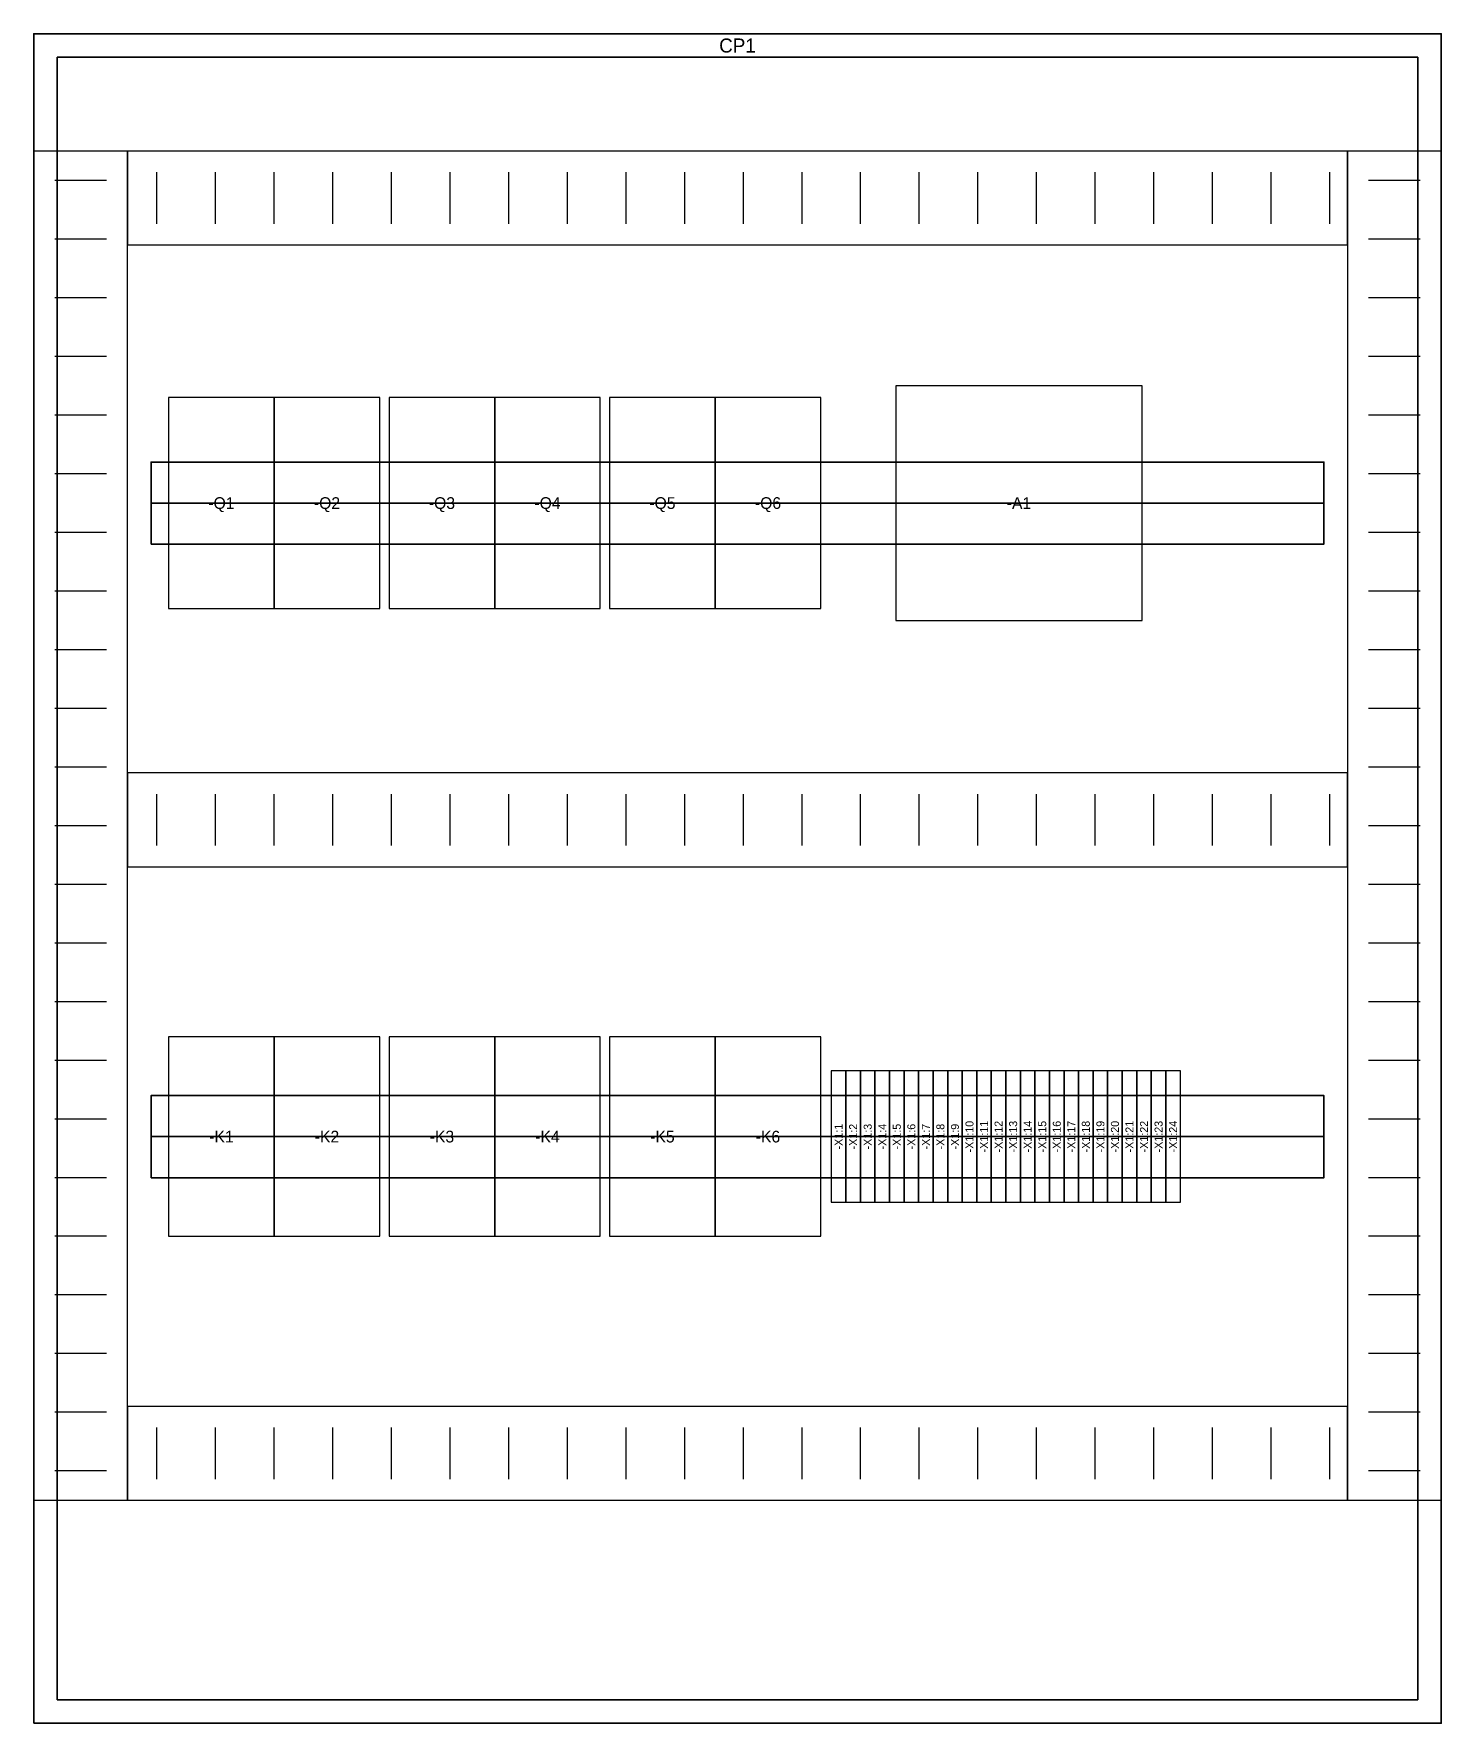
# Model space of a CAD drawing. Header units: millimetres. Extents: x 20000 to 21179, y 0 to 720.
# Drawn here: x 20000 to 20600, y 0 to 720 of the extents above; entities that cross this region are included whole.
import ezdxf
from ezdxf.enums import TextEntityAlignment as Align

# ---------------------------------------------------------------- set-up
doc = ezdxf.new("R2010")
doc.units = ezdxf.units.MM
for name, color, linetype, lineweight in [('HN-DUCT', 2, 'Continuous', 25), ('HN-MODULE', 3, 'Continuous', 25), ('HN-PANEL', 8, 'Continuous', 35), ('HN-RAIL', 4, 'Continuous', 35)]:
    doc.layers.add(name, color=color, linetype=linetype, lineweight=lineweight)

# ---------------------------------------------------------------- blocks, each defined once
blk = doc.blocks.new('*U1DD25279D9C221A7')
at = {"color": 0, "flags": 128}
for points in [[(0, 0), (600, 0), (600, 720), (0, 720)], [(10, 10), (590, 10), (590, 710), (10, 710)]]:
    blk.add_lwpolyline(points, close=True, dxfattribs=at)
at = {"color": 0}
blk.add_text('CP1', height=6, dxfattribs=at).set_placement((300, 715), align=Align.MIDDLE_CENTER)
blk = doc.blocks.new('*U8D5D2F3782C10195')
at = {"color": 0}
blk.add_line((0, 0), (500, 0), dxfattribs=at)
at = {"color": 0, "flags": 128}
blk.add_lwpolyline([(0, -17.5), (500, -17.5), (500, 17.5), (0, 17.5)], close=True, dxfattribs=at)
blk = doc.blocks.new('*U194178FD8A94EE32')
at = {"color": 0}
for p, q in [((12.5, -11), (12.5, 11)), ((37.5, -11), (37.5, 11)), ((62.5, -11), (62.5, 11)), ((87.5, -11), (87.5, 11)), ((112.5, -11), (112.5, 11)), ((137.5, -11), (137.5, 11)), ((162.5, -11), (162.5, 11)), ((187.5, -11), (187.5, 11)), ((212.5, -11), (212.5, 11)), ((237.5, -11), (237.5, 11)), ((262.5, -11), (262.5, 11)), ((287.5, -11), (287.5, 11)), ((312.5, -11), (312.5, 11)), ((337.5, -11), (337.5, 11)), ((362.5, -11), (362.5, 11)), ((387.5, -11), (387.5, 11)), ((412.5, -11), (412.5, 11)), ((437.5, -11), (437.5, 11)), ((462.5, -11), (462.5, 11)), ((487.5, -11), (487.5, 11)), ((512.5, -11), (512.5, 11))]:
    blk.add_line(p, q, dxfattribs=at)
at = {"color": 0, "flags": 128}
blk.add_lwpolyline([(0, -20), (520, -20), (520, 20), (0, 20)], close=True, dxfattribs=at)
blk = doc.blocks.new('*UB61E817BD184E4AF')
at = {"color": 0}
for p, q in [((12.5, -11), (12.5, 11)), ((37.5, -11), (37.5, 11)), ((62.5, -11), (62.5, 11)), ((87.5, -11), (87.5, 11)), ((112.5, -11), (112.5, 11)), ((137.5, -11), (137.5, 11)), ((162.5, -11), (162.5, 11)), ((187.5, -11), (187.5, 11)), ((212.5, -11), (212.5, 11)), ((237.5, -11), (237.5, 11)), ((262.5, -11), (262.5, 11)), ((287.5, -11), (287.5, 11)), ((312.5, -11), (312.5, 11)), ((337.5, -11), (337.5, 11)), ((362.5, -11), (362.5, 11)), ((387.5, -11), (387.5, 11)), ((412.5, -11), (412.5, 11)), ((437.5, -11), (437.5, 11)), ((462.5, -11), (462.5, 11)), ((487.5, -11), (487.5, 11)), ((512.5, -11), (512.5, 11)), ((537.5, -11), (537.5, 11)), ((562.5, -11), (562.5, 11))]:
    blk.add_line(p, q, dxfattribs=at)
at = {"color": 0, "flags": 128}
blk.add_lwpolyline([(0, -20), (575, -20), (575, 20), (0, 20)], close=True, dxfattribs=at)
blk = doc.blocks.new('*U813967166006F5AC')
at = {"color": 0, "flags": 128}
blk.add_lwpolyline([(-22.5, -45), (22.5, -45), (22.5, 45), (-22.5, 45)], close=True, dxfattribs=at)
at = {"color": 0}
blk.add_text('-Q1', height=5, dxfattribs=at).set_placement((0, 0), align=Align.MIDDLE_CENTER)
blk = doc.blocks.new('*U61D5B689B6091A6B')
at = {"color": 0, "flags": 128}
blk.add_lwpolyline([(-22.5, -45), (22.5, -45), (22.5, 45), (-22.5, 45)], close=True, dxfattribs=at)
at = {"color": 0}
blk.add_text('-Q2', height=5, dxfattribs=at).set_placement((0, 0), align=Align.MIDDLE_CENTER)
blk = doc.blocks.new('*U57AF511C484F8FA6')
at = {"color": 0, "flags": 128}
blk.add_lwpolyline([(-22.5, -45), (22.5, -45), (22.5, 45), (-22.5, 45)], close=True, dxfattribs=at)
at = {"color": 0}
blk.add_text('-Q3', height=5, dxfattribs=at).set_placement((0, 0), align=Align.MIDDLE_CENTER)
blk = doc.blocks.new('*U2BFC40C71564AA6D')
at = {"color": 0, "flags": 128}
blk.add_lwpolyline([(-22.5, -45), (22.5, -45), (22.5, 45), (-22.5, 45)], close=True, dxfattribs=at)
at = {"color": 0}
blk.add_text('-Q4', height=5, dxfattribs=at).set_placement((0, 0), align=Align.MIDDLE_CENTER)
blk = doc.blocks.new('*UE978220A91EF6D28')
at = {"color": 0, "flags": 128}
blk.add_lwpolyline([(-22.5, -45), (22.5, -45), (22.5, 45), (-22.5, 45)], close=True, dxfattribs=at)
at = {"color": 0}
blk.add_text('-Q5', height=5, dxfattribs=at).set_placement((0, 0), align=Align.MIDDLE_CENTER)
blk = doc.blocks.new('*U08FB46AD9A40F9F7')
at = {"color": 0, "flags": 128}
blk.add_lwpolyline([(-22.5, -45), (22.5, -45), (22.5, 45), (-22.5, 45)], close=True, dxfattribs=at)
at = {"color": 0}
blk.add_text('-Q6', height=5, dxfattribs=at).set_placement((0, 0), align=Align.MIDDLE_CENTER)
blk = doc.blocks.new('*UAC4E741AC7132EA4')
at = {"color": 0, "flags": 128}
blk.add_lwpolyline([(-52.5, -50), (52.5, -50), (52.5, 50), (-52.5, 50)], close=True, dxfattribs=at)
at = {"color": 0}
blk.add_text('-A1', height=5, dxfattribs=at).set_placement((0, 0), align=Align.MIDDLE_CENTER)
blk = doc.blocks.new('*U88F2D9C47BA2676A')
at = {"color": 0, "flags": 128}
blk.add_lwpolyline([(-22.5, -42.5), (22.5, -42.5), (22.5, 42.5), (-22.5, 42.5)], close=True, dxfattribs=at)
at = {"color": 0}
blk.add_text('-K1', height=5, dxfattribs=at).set_placement((0, 0), align=Align.MIDDLE_CENTER)
blk = doc.blocks.new('*U57C8678B4EE7E575')
at = {"color": 0, "flags": 128}
blk.add_lwpolyline([(-22.5, -42.5), (22.5, -42.5), (22.5, 42.5), (-22.5, 42.5)], close=True, dxfattribs=at)
at = {"color": 0}
blk.add_text('-K2', height=5, dxfattribs=at).set_placement((0, 0), align=Align.MIDDLE_CENTER)
blk = doc.blocks.new('*U6DABBDFEA0B7C5B0')
at = {"color": 0, "flags": 128}
blk.add_lwpolyline([(-22.5, -42.5), (22.5, -42.5), (22.5, 42.5), (-22.5, 42.5)], close=True, dxfattribs=at)
at = {"color": 0}
blk.add_text('-K3', height=5, dxfattribs=at).set_placement((0, 0), align=Align.MIDDLE_CENTER)
blk = doc.blocks.new('*U461C3A75EC211A43')
at = {"color": 0, "flags": 128}
blk.add_lwpolyline([(-22.5, -42.5), (22.5, -42.5), (22.5, 42.5), (-22.5, 42.5)], close=True, dxfattribs=at)
at = {"color": 0}
blk.add_text('-K4', height=5, dxfattribs=at).set_placement((0, 0), align=Align.MIDDLE_CENTER)
blk = doc.blocks.new('*U342BF168E30A8FCE')
at = {"color": 0, "flags": 128}
blk.add_lwpolyline([(-22.5, -42.5), (22.5, -42.5), (22.5, 42.5), (-22.5, 42.5)], close=True, dxfattribs=at)
at = {"color": 0}
blk.add_text('-K5', height=5, dxfattribs=at).set_placement((0, 0), align=Align.MIDDLE_CENTER)
blk = doc.blocks.new('*U064A6DEF8189F469')
at = {"color": 0, "flags": 128}
blk.add_lwpolyline([(-22.5, -42.5), (22.5, -42.5), (22.5, 42.5), (-22.5, 42.5)], close=True, dxfattribs=at)
at = {"color": 0}
blk.add_text('-K6', height=5, dxfattribs=at).set_placement((0, 0), align=Align.MIDDLE_CENTER)
blk = doc.blocks.new('*UB7B58E866BA43F8C')
at = {"color": 0, "flags": 128}
blk.add_lwpolyline([(-3.1, -28), (3.1, -28), (3.1, 28), (-3.1, 28)], close=True, dxfattribs=at)
at = {"color": 0}
blk.add_text('-X1:1', height=3.41, rotation=90, dxfattribs=at).set_placement((0, 0), align=Align.MIDDLE_CENTER)
blk = doc.blocks.new('*U6447B0B986EC420B')
at = {"color": 0, "flags": 128}
blk.add_lwpolyline([(-3.1, -28), (3.1, -28), (3.1, 28), (-3.1, 28)], close=True, dxfattribs=at)
at = {"color": 0}
blk.add_text('-X1:2', height=3.41, rotation=90, dxfattribs=at).set_placement((0, 0), align=Align.MIDDLE_CENTER)
blk = doc.blocks.new('*UFEF1BECC4AE328C6')
at = {"color": 0, "flags": 128}
blk.add_lwpolyline([(-3.1, -28), (3.1, -28), (3.1, 28), (-3.1, 28)], close=True, dxfattribs=at)
at = {"color": 0}
blk.add_text('-X1:3', height=3.41, rotation=90, dxfattribs=at).set_placement((0, 0), align=Align.MIDDLE_CENTER)
blk = doc.blocks.new('*U9AA7E1B74A12550D')
at = {"color": 0, "flags": 128}
blk.add_lwpolyline([(-3.1, -28), (3.1, -28), (3.1, 28), (-3.1, 28)], close=True, dxfattribs=at)
at = {"color": 0}
blk.add_text('-X1:4', height=3.41, rotation=90, dxfattribs=at).set_placement((0, 0), align=Align.MIDDLE_CENTER)
blk = doc.blocks.new('*UD0FCA07AA68375C8')
at = {"color": 0, "flags": 128}
blk.add_lwpolyline([(-3.1, -28), (3.1, -28), (3.1, 28), (-3.1, 28)], close=True, dxfattribs=at)
at = {"color": 0}
blk.add_text('-X1:5', height=3.41, rotation=90, dxfattribs=at).set_placement((0, 0), align=Align.MIDDLE_CENTER)
blk = doc.blocks.new('*U6BBB0B5D5E228217')
at = {"color": 0, "flags": 128}
blk.add_lwpolyline([(-3.1, -28), (3.1, -28), (3.1, 28), (-3.1, 28)], close=True, dxfattribs=at)
at = {"color": 0}
blk.add_text('-X1:6', height=3.41, rotation=90, dxfattribs=at).set_placement((0, 0), align=Align.MIDDLE_CENTER)
blk = doc.blocks.new('*U6C3BF790ED8385D2')
at = {"color": 0, "flags": 128}
blk.add_lwpolyline([(-3.1, -28), (3.1, -28), (3.1, 28), (-3.1, 28)], close=True, dxfattribs=at)
at = {"color": 0}
blk.add_text('-X1:7', height=3.41, rotation=90, dxfattribs=at).set_placement((0, 0), align=Align.MIDDLE_CENTER)
blk = doc.blocks.new('*U7D9C667BBC66D319')
at = {"color": 0, "flags": 128}
blk.add_lwpolyline([(-3.1, -28), (3.1, -28), (3.1, 28), (-3.1, 28)], close=True, dxfattribs=at)
at = {"color": 0}
blk.add_text('-X1:8', height=3.41, rotation=90, dxfattribs=at).set_placement((0, 0), align=Align.MIDDLE_CENTER)
blk = doc.blocks.new('*UA5E436EEE8205354')
at = {"color": 0, "flags": 128}
blk.add_lwpolyline([(-3.1, -28), (3.1, -28), (3.1, 28), (-3.1, 28)], close=True, dxfattribs=at)
at = {"color": 0}
blk.add_text('-X1:9', height=3.41, rotation=90, dxfattribs=at).set_placement((0, 0), align=Align.MIDDLE_CENTER)
blk = doc.blocks.new('*UB39A67FA89A1DD01')
at = {"color": 0, "flags": 128}
blk.add_lwpolyline([(-3.1, -28), (3.1, -28), (3.1, 28), (-3.1, 28)], close=True, dxfattribs=at)
at = {"color": 0}
blk.add_text('-X1:10', height=3.41, rotation=90, dxfattribs=at).set_placement((0, 0), align=Align.MIDDLE_CENTER)
blk = doc.blocks.new('*U7D45A93778EDCBB8')
at = {"color": 0, "flags": 128}
blk.add_lwpolyline([(-3.1, -28), (3.1, -28), (3.1, 28), (-3.1, 28)], close=True, dxfattribs=at)
at = {"color": 0}
blk.add_text('-X1:11', height=3.41, rotation=90, dxfattribs=at).set_placement((0, 0), align=Align.MIDDLE_CENTER)
blk = doc.blocks.new('*U4ED9BF1013F80A67')
at = {"color": 0, "flags": 128}
blk.add_lwpolyline([(-3.1, -28), (3.1, -28), (3.1, 28), (-3.1, 28)], close=True, dxfattribs=at)
at = {"color": 0}
blk.add_text('-X1:12', height=3.41, rotation=90, dxfattribs=at).set_placement((0, 0), align=Align.MIDDLE_CENTER)
blk = doc.blocks.new('*U4E58D2DD68000B4E')
at = {"color": 0, "flags": 128}
blk.add_lwpolyline([(-3.1, -28), (3.1, -28), (3.1, 28), (-3.1, 28)], close=True, dxfattribs=at)
at = {"color": 0}
blk.add_text('-X1:13', height=3.41, rotation=90, dxfattribs=at).set_placement((0, 0), align=Align.MIDDLE_CENTER)
blk = doc.blocks.new('*U9A535606B354E5FD')
at = {"color": 0, "flags": 128}
blk.add_lwpolyline([(-3.1, -28), (3.1, -28), (3.1, 28), (-3.1, 28)], close=True, dxfattribs=at)
at = {"color": 0}
blk.add_text('-X1:14', height=3.41, rotation=90, dxfattribs=at).set_placement((0, 0), align=Align.MIDDLE_CENTER)
blk = doc.blocks.new('*U2C9EDE93A7385164')
at = {"color": 0, "flags": 128}
blk.add_lwpolyline([(-3.1, -28), (3.1, -28), (3.1, 28), (-3.1, 28)], close=True, dxfattribs=at)
at = {"color": 0}
blk.add_text('-X1:15', height=3.41, rotation=90, dxfattribs=at).set_placement((0, 0), align=Align.MIDDLE_CENTER)
blk = doc.blocks.new('*UE18F864C6C0CB593')
at = {"color": 0, "flags": 128}
blk.add_lwpolyline([(-3.1, -28), (3.1, -28), (3.1, 28), (-3.1, 28)], close=True, dxfattribs=at)
at = {"color": 0}
blk.add_text('-X1:16', height=3.41, rotation=90, dxfattribs=at).set_placement((0, 0), align=Align.MIDDLE_CENTER)
blk = doc.blocks.new('*U46E578397191A06A')
at = {"color": 0, "flags": 128}
blk.add_lwpolyline([(-3.1, -28), (3.1, -28), (3.1, 28), (-3.1, 28)], close=True, dxfattribs=at)
at = {"color": 0}
blk.add_text('-X1:17', height=3.41, rotation=90, dxfattribs=at).set_placement((0, 0), align=Align.MIDDLE_CENTER)
blk = doc.blocks.new('*U77B935229ACF08F9')
at = {"color": 0, "flags": 128}
blk.add_lwpolyline([(-3.1, -28), (3.1, -28), (3.1, 28), (-3.1, 28)], close=True, dxfattribs=at)
at = {"color": 0}
blk.add_text('-X1:18', height=3.41, rotation=90, dxfattribs=at).set_placement((0, 0), align=Align.MIDDLE_CENTER)
blk = doc.blocks.new('*U2616C0DFB5142A90')
at = {"color": 0, "flags": 128}
blk.add_lwpolyline([(-3.1, -28), (3.1, -28), (3.1, 28), (-3.1, 28)], close=True, dxfattribs=at)
at = {"color": 0}
blk.add_text('-X1:19', height=3.41, rotation=90, dxfattribs=at).set_placement((0, 0), align=Align.MIDDLE_CENTER)
blk = doc.blocks.new('*UE19C8D9B9EC6B28C')
at = {"color": 0, "flags": 128}
blk.add_lwpolyline([(-3.1, -28), (3.1, -28), (3.1, 28), (-3.1, 28)], close=True, dxfattribs=at)
at = {"color": 0}
blk.add_text('-X1:20', height=3.41, rotation=90, dxfattribs=at).set_placement((0, 0), align=Align.MIDDLE_CENTER)
blk = doc.blocks.new('*U497AD48EE1E6C845')
at = {"color": 0, "flags": 128}
blk.add_lwpolyline([(-3.1, -28), (3.1, -28), (3.1, 28), (-3.1, 28)], close=True, dxfattribs=at)
at = {"color": 0}
blk.add_text('-X1:21', height=3.41, rotation=90, dxfattribs=at).set_placement((0, 0), align=Align.MIDDLE_CENTER)
blk = doc.blocks.new('*U34A57081D6D07FD2')
at = {"color": 0, "flags": 128}
blk.add_lwpolyline([(-3.1, -28), (3.1, -28), (3.1, 28), (-3.1, 28)], close=True, dxfattribs=at)
at = {"color": 0}
blk.add_text('-X1:22', height=3.41, rotation=90, dxfattribs=at).set_placement((0, 0), align=Align.MIDDLE_CENTER)
blk = doc.blocks.new('*U75AB15D420DB893B')
at = {"color": 0, "flags": 128}
blk.add_lwpolyline([(-3.1, -28), (3.1, -28), (3.1, 28), (-3.1, 28)], close=True, dxfattribs=at)
at = {"color": 0}
blk.add_text('-X1:23', height=3.41, rotation=90, dxfattribs=at).set_placement((0, 0), align=Align.MIDDLE_CENTER)
blk = doc.blocks.new('*UF1173CFF486481E0')
at = {"color": 0, "flags": 128}
blk.add_lwpolyline([(-3.1, -28), (3.1, -28), (3.1, 28), (-3.1, 28)], close=True, dxfattribs=at)
at = {"color": 0}
blk.add_text('-X1:24', height=3.41, rotation=90, dxfattribs=at).set_placement((0, 0), align=Align.MIDDLE_CENTER)

msp = doc.modelspace()

# ---------------------------------------------------------------- block references
at = {"layer": 'HN-DUCT', "rotation": 90}
for p in [(20020, 95), (20580, 95)]:
    msp.add_blockref('*UB61E817BD184E4AF', p, dxfattribs=at)
at = {"layer": 'HN-DUCT'}
for p in [(20040, 650), (20040, 385), (20040, 115)]:
    msp.add_blockref('*U194178FD8A94EE32', p, dxfattribs=at)
at = {"layer": 'HN-MODULE'}
for name, p in [('*UAC4E741AC7132EA4', (20420, 520)), ('*U813967166006F5AC', (20080, 520)), ('*U61D5B689B6091A6B', (20125, 520)), ('*U57AF511C484F8FA6', (20174, 520)), ('*U2BFC40C71564AA6D', (20219, 520)), ('*UE978220A91EF6D28', (20268, 520)), ('*U08FB46AD9A40F9F7', (20313, 520)), ('*U88F2D9C47BA2676A', (20080, 250)), ('*U57C8678B4EE7E575', (20125, 250)), ('*U6DABBDFEA0B7C5B0', (20174, 250)), ('*U461C3A75EC211A43', (20219, 250)), ('*U342BF168E30A8FCE', (20268, 250)), ('*U064A6DEF8189F469', (20313, 250)), ('*UB7B58E866BA43F8C', (20343.1, 250)), ('*U6447B0B986EC420B', (20349.3, 250)), ('*UFEF1BECC4AE328C6', (20355.5, 250)), ('*U9AA7E1B74A12550D', (20361.7, 250)), ('*UD0FCA07AA68375C8', (20367.9, 250)), ('*U6BBB0B5D5E228217', (20374.1, 250)), ('*U6C3BF790ED8385D2', (20380.3, 250)), ('*U7D9C667BBC66D319', (20386.5, 250)), ('*UA5E436EEE8205354', (20392.7, 250)), ('*UB39A67FA89A1DD01', (20398.9, 250)), ('*U7D45A93778EDCBB8', (20405.1, 250)), ('*U4ED9BF1013F80A67', (20411.3, 250)), ('*U4E58D2DD68000B4E', (20417.5, 250)), ('*U9A535606B354E5FD', (20423.7, 250)), ('*U2C9EDE93A7385164', (20429.9, 250)), ('*UE18F864C6C0CB593', (20436.1, 250)), ('*U46E578397191A06A', (20442.3, 250)), ('*U77B935229ACF08F9', (20448.5, 250)), ('*U2616C0DFB5142A90', (20454.7, 250)), ('*UE19C8D9B9EC6B28C', (20460.9, 250)), ('*U497AD48EE1E6C845', (20467.1, 250)), ('*U34A57081D6D07FD2', (20473.3, 250)), ('*U75AB15D420DB893B', (20479.5, 250)), ('*UF1173CFF486481E0', (20485.7, 250))]:
    msp.add_blockref(name, p, dxfattribs=at)
at = {"layer": 'HN-PANEL'}
msp.add_blockref('*U1DD25279D9C221A7', (20000, 0), dxfattribs=at)
at = {"layer": 'HN-RAIL'}
for p in [(20050, 520), (20050, 250)]:
    msp.add_blockref('*U8D5D2F3782C10195', p, dxfattribs=at)

doc.saveas('drawing.dxf')
